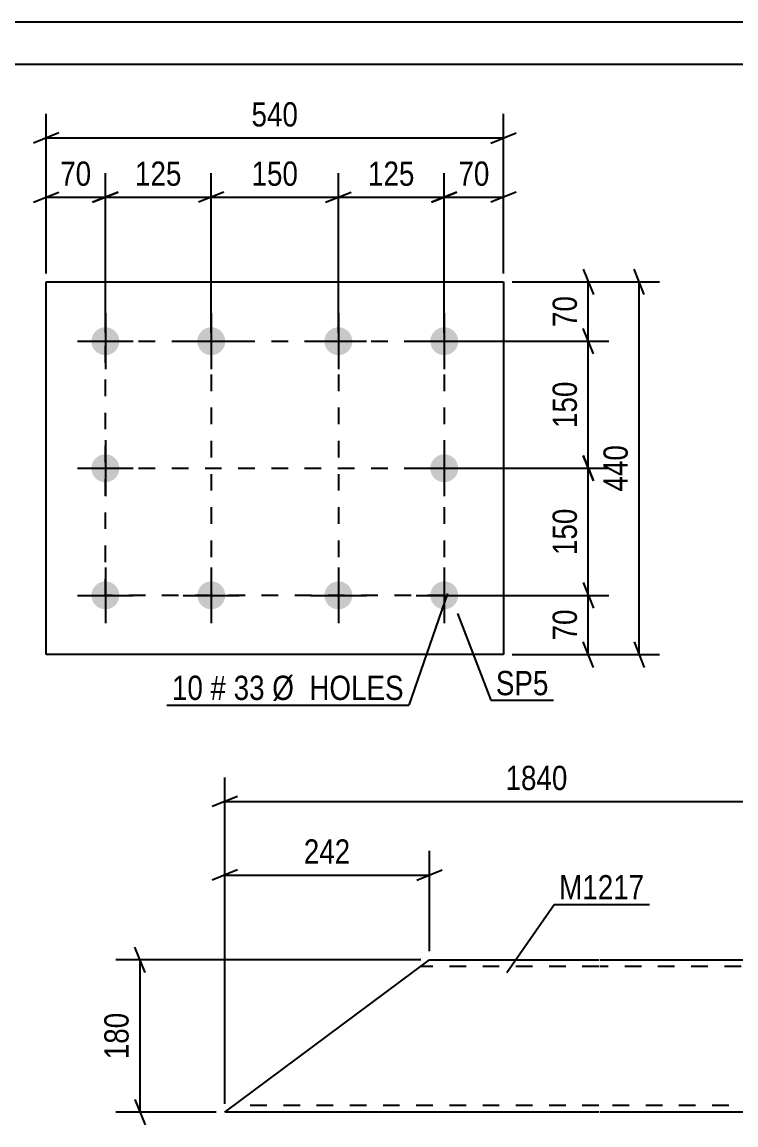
# Model space of a CAD drawing. Header units: millimetres. Extents: x 0 to 594, y 0 to 420.
# Drawn here: x 227.7 to 312, y 289.8 to 420 of the extents above; entities that cross this region are included whole.
import ezdxf

# ---------------------------------------------------------------- set-up
doc = ezdxf.new("R2010")
doc.units = ezdxf.units.MM
doc.linetypes.add('DXK_LINE_DOT2', pattern=[3.9198, 1.9599, -1.9599])
doc.styles.add('Arial Narrow', font='ARIALN.TTF', dxfattribs={"height": 0.2})

# ---------------------------------------------------------------- blocks, each defined once
blk = doc.blocks.new('Unknown-348431186-1135')
at = {"color": 5, "linetype": 'Continuous'}
for p, q in [((594, 420), (0, 420)), ((589, 415), (5, 415))]:
    blk.add_line(p, q, dxfattribs=at)
blk = doc.blocks.new('Part-348431186-11108 - 11107')
at = {"color": 2, "linetype": 'Continuous'}
for p, q in [((230.57, 345.32), (230.57, 389.32)), ((230.57, 389.32), (284.57, 389.32)), ((284.57, 389.32), (284.57, 345.32)), ((284.57, 345.32), (230.57, 345.32))]:
    blk.add_line(p, q, dxfattribs=at)
blk = doc.blocks.new('Bolt-348431186-11109 - 11107')
at = {"linetype": 'Continuous'}
for points in [[(237.57, 383.97, -1), (237.57, 380.67, -1)], [(250.07, 383.97, -1), (250.07, 380.67, -1)], [(265.07, 383.97, -1), (265.07, 380.67, -1)], [(277.57, 383.97, -1), (277.57, 380.67, -1)], [(237.57, 368.97, -1), (237.57, 365.67, -1)], [(277.57, 368.97, -1), (277.57, 365.67, -1)], [(237.57, 353.97, -1), (237.57, 350.67, -1)], [(250.07, 353.97, -1), (250.07, 350.67, -1)], [(265.07, 353.97, -1), (265.07, 350.67, -1)], [(277.57, 353.97, -1), (277.57, 350.67, -1)]]:
    blk.add_hatch(color=1, dxfattribs=at).paths.add_polyline_path(points)
at = {"color": 1, "linetype": 'Continuous'}
for p, q in [((237.57, 385.62), (237.57, 379.02)), ((250.07, 385.62), (250.07, 379.02)), ((265.07, 385.62), (265.07, 379.02)), ((277.57, 385.62), (277.57, 379.02)), ((234.27, 382.32), (240.87, 382.32)), ((246.77, 382.32), (253.37, 382.32)), ((261.77, 382.32), (268.37, 382.32)), ((274.27, 382.32), (280.87, 382.32)), ((237.57, 370.62), (237.57, 364.02)), ((277.57, 370.62), (277.57, 364.02)), ((234.27, 367.32), (240.87, 367.32)), ((274.27, 367.32), (280.87, 367.32)), ((237.57, 355.62), (237.57, 349.02)), ((250.07, 355.62), (250.07, 349.02)), ((265.07, 355.62), (265.07, 349.02)), ((277.57, 355.62), (277.57, 349.02)), ((234.27, 352.32), (240.87, 352.32)), ((246.77, 352.32), (253.37, 352.32)), ((261.77, 352.32), (268.37, 352.32)), ((274.27, 352.32), (280.87, 352.32))]:
    blk.add_line(p, q, dxfattribs=at)
blk = doc.blocks.new('Part-348431186-11267 - 11266')
at = {"color": 2, "linetype": 'Continuous'}
for p, q in [((251.66, 291.3), (275.82, 309.3)), ((275.82, 309.3), (295.82, 309.3)), ((295.92, 309.3), (315.92, 309.3)), ((325.25, 296.77), (315.92, 309.3)), ((325.25, 296.77), (317.91, 291.3)), ((295.82, 291.3), (251.66, 291.3)), ((317.91, 291.3), (295.92, 291.3))]:
    blk.add_line(p, q, dxfattribs=at)
at = {"color": 7, "linetype": 'DXK_LINE_DOT2'}
for p, q in [((295.82, 308.5), (274.74, 308.5)), ((316.51, 308.5), (295.92, 308.5)), ((295.82, 292.1), (252.73, 292.1)), ((318.99, 292.1), (295.92, 292.1))]:
    blk.add_line(p, q, dxfattribs=at)
blk = doc.blocks.new('Rectangle-348431186-16154 - 11107')
at = {"color": 1, "linetype": 'DXK_LINE_DOT2'}
blk.add_lwpolyline([(237.57, 382.32), (277.57, 382.32), (277.57, 352.32), (237.57, 352.32), (237.57, 382.32)], close=True, dxfattribs=at)
blk = doc.blocks.new('Line-348431186-16164 - 11107')
at = {"color": 1, "linetype": 'DXK_LINE_DOT2'}
blk.add_line((237.57, 367.32), (277.57, 367.32), dxfattribs=at)
blk = doc.blocks.new('Line-348431186-16171 - 11107')
at = {"color": 1, "linetype": 'DXK_LINE_DOT2'}
blk.add_line((265.07, 382.32), (265.07, 349.02), dxfattribs=at)
blk = doc.blocks.new('Line-348431186-16175 - 11107')
at = {"color": 1, "linetype": 'DXK_LINE_DOT2'}
blk.add_line((250.07, 382.32), (250.07, 352.32), dxfattribs=at)
blk = doc.blocks.new('StraightDimension-348431186-11650 - 11107')
at = {"color": 7, "linetype": 'Continuous'}
for p, q in [((277.57, 383.32), (277.57, 402.17)), ((284.57, 390.32), (284.57, 402.17)), ((276.07, 398.72), (279.07, 399.92)), ((286.07, 399.92), (283.07, 398.72)), ((277.57, 399.32), (284.57, 399.32))]:
    blk.add_line(p, q, dxfattribs=at)
at = {"color": 0}
blk.add_wipeout([(283.49, 400.07), (283.49, 404.27), (278.64, 404.27), (278.64, 400.07)], dxfattribs=at)
at = {"color": 3, "style": 'Arial Narrow'}
blk.add_text('70', height=2.863, dxfattribs=at).set_placement((279.24, 400.67))
blk = doc.blocks.new('StraightDimension-348431186-11646 - 11107')
at = {"color": 7, "linetype": 'Continuous'}
for p, q in [((301.17, 387.82), (299.97, 390.82)), ((285.57, 389.32), (302.97, 389.32)), ((300.57, 345.32), (300.57, 389.32)), ((299.97, 346.82), (301.17, 343.82)), ((285.57, 345.32), (302.97, 345.32))]:
    blk.add_line(p, q, dxfattribs=at)
at = {"color": 0}
blk.add_wipeout([(299.82, 370.67), (295.62, 370.67), (295.62, 363.98), (299.82, 363.98)], dxfattribs=at)
at = {"color": 3, "style": 'Arial Narrow'}
blk.add_text('440', height=2.863, rotation=90.0002, dxfattribs=at).set_placement((299.22, 364.58))
blk = doc.blocks.new('StraightDimension-348431186-11630 - 11107')
at = {"color": 7, "linetype": 'Continuous'}
for p, q in [((293.97, 390.82), (295.17, 387.82)), ((285.57, 389.32), (296.97, 389.32)), ((294.57, 382.32), (294.57, 389.32)), ((295.17, 380.82), (293.97, 383.82)), ((278.57, 382.32), (296.97, 382.32))]:
    blk.add_line(p, q, dxfattribs=at)
at = {"color": 0}
blk.add_wipeout([(293.82, 388.25), (289.62, 388.25), (289.62, 383.4), (293.82, 383.4)], dxfattribs=at)
at = {"color": 3, "style": 'Arial Narrow'}
blk.add_text('70', height=2.863, rotation=90.0002, dxfattribs=at).set_placement((293.22, 384))
blk = doc.blocks.new('StraightDimension-348431186-11631 - 11107')
at = {"color": 7, "linetype": 'Continuous'}
for p, q in [((295.17, 380.82), (293.97, 383.82)), ((278.57, 382.32), (296.97, 382.32)), ((294.57, 367.32), (294.57, 382.32)), ((293.97, 368.82), (295.17, 365.82)), ((278.57, 367.32), (296.97, 367.32))]:
    blk.add_line(p, q, dxfattribs=at)
at = {"color": 0}
blk.add_wipeout([(293.82, 378.17), (289.62, 378.17), (289.62, 371.48), (293.82, 371.48)], dxfattribs=at)
at = {"color": 3, "style": 'Arial Narrow'}
blk.add_text('150', height=2.863, rotation=90.0002, dxfattribs=at).set_placement((293.22, 372.08))
blk = doc.blocks.new('StraightDimension-348431186-11632 - 11107')
at = {"color": 7, "linetype": 'Continuous'}
for p, q in [((295.17, 365.82), (293.97, 368.82)), ((278.57, 367.32), (296.97, 367.32)), ((294.57, 352.32), (294.57, 367.32)), ((293.97, 353.82), (295.17, 350.82)), ((278.57, 352.32), (296.97, 352.32))]:
    blk.add_line(p, q, dxfattribs=at)
at = {"color": 0}
blk.add_wipeout([(293.82, 363.17), (289.62, 363.17), (289.62, 356.48), (293.82, 356.48)], dxfattribs=at)
at = {"color": 3, "style": 'Arial Narrow'}
blk.add_text('150', height=2.863, rotation=90.0002, dxfattribs=at).set_placement((293.22, 357.08))
blk = doc.blocks.new('StraightDimension-348431186-11633 - 11107')
at = {"color": 7, "linetype": 'Continuous'}
for p, q in [((293.97, 353.82), (295.17, 350.82)), ((278.57, 352.32), (296.97, 352.32)), ((294.57, 345.32), (294.57, 352.32)), ((295.17, 343.82), (293.97, 346.82)), ((285.57, 345.32), (296.97, 345.32))]:
    blk.add_line(p, q, dxfattribs=at)
at = {"color": 0}
blk.add_wipeout([(293.82, 351.25), (289.62, 351.25), (289.62, 346.4), (293.82, 346.4)], dxfattribs=at)
at = {"color": 3, "style": 'Arial Narrow'}
blk.add_text('70', height=2.863, rotation=90.0002, dxfattribs=at).set_placement((293.22, 347))
blk = doc.blocks.new('StraightDimension-348431186-11651 - 11107')
at = {"color": 7, "linetype": 'Continuous'}
for p, q in [((265.07, 383.32), (265.07, 402.17)), ((277.57, 383.32), (277.57, 402.17)), ((263.57, 398.72), (266.57, 399.92)), ((279.07, 399.92), (276.07, 398.72)), ((265.07, 399.32), (277.57, 399.32))]:
    blk.add_line(p, q, dxfattribs=at)
at = {"color": 0}
blk.add_wipeout([(274.66, 400.07), (274.66, 404.27), (267.97, 404.27), (267.97, 400.07)], dxfattribs=at)
at = {"color": 3, "style": 'Arial Narrow'}
blk.add_text('125', height=2.863, dxfattribs=at).set_placement((268.57, 400.67))
blk = doc.blocks.new('StraightDimension-348431186-11652 - 11107')
at = {"color": 7, "linetype": 'Continuous'}
for p, q in [((250.07, 383.32), (250.07, 402.17)), ((265.07, 383.32), (265.07, 402.17)), ((251.57, 399.92), (248.57, 398.72)), ((263.57, 398.72), (266.57, 399.92)), ((250.07, 399.32), (265.07, 399.32))]:
    blk.add_line(p, q, dxfattribs=at)
at = {"color": 0}
blk.add_wipeout([(260.91, 400.07), (260.91, 404.27), (254.22, 404.27), (254.22, 400.07)], dxfattribs=at)
at = {"color": 3, "style": 'Arial Narrow'}
blk.add_text('150', height=2.863, dxfattribs=at).set_placement((254.82, 400.67))
blk = doc.blocks.new('StraightDimension-348431186-11653 - 11107')
at = {"color": 7, "linetype": 'Continuous'}
for p, q in [((237.57, 383.32), (237.57, 402.17)), ((250.07, 383.32), (250.07, 402.17)), ((236.07, 398.72), (239.07, 399.92)), ((251.57, 399.92), (248.57, 398.72)), ((237.57, 399.32), (250.07, 399.32))]:
    blk.add_line(p, q, dxfattribs=at)
at = {"color": 0}
blk.add_wipeout([(247.16, 400.07), (247.16, 404.27), (240.47, 404.27), (240.47, 400.07)], dxfattribs=at)
at = {"color": 3, "style": 'Arial Narrow'}
blk.add_text('125', height=2.863, dxfattribs=at).set_placement((241.07, 400.67))
blk = doc.blocks.new('StraightDimension-348431186-11654 - 11107')
at = {"color": 7, "linetype": 'Continuous'}
for p, q in [((230.57, 390.32), (230.57, 402.17)), ((237.57, 383.32), (237.57, 402.17)), ((229.07, 398.72), (232.07, 399.92)), ((239.07, 399.92), (236.07, 398.72)), ((230.57, 399.32), (237.57, 399.32))]:
    blk.add_line(p, q, dxfattribs=at)
at = {"color": 0}
blk.add_wipeout([(236.49, 400.07), (236.49, 404.27), (231.64, 404.27), (231.64, 400.07)], dxfattribs=at)
at = {"color": 3, "style": 'Arial Narrow'}
blk.add_text('70', height=2.863, dxfattribs=at).set_placement((232.24, 400.67))
blk = doc.blocks.new('StraightDimension-348431186-11670 - 11107')
at = {"color": 7, "linetype": 'Continuous'}
for p, q in [((230.57, 390.32), (230.57, 409.17)), ((284.57, 390.32), (284.57, 409.17)), ((232.07, 406.92), (229.07, 405.72)), ((230.57, 406.32), (284.57, 406.32)), ((283.07, 405.72), (286.07, 406.92))]:
    blk.add_line(p, q, dxfattribs=at)
at = {"color": 0}
blk.add_wipeout([(260.91, 407.07), (260.91, 411.27), (254.22, 411.27), (254.22, 407.07)], dxfattribs=at)
at = {"color": 3, "style": 'Arial Narrow'}
blk.add_text('540', height=2.863, dxfattribs=at).set_placement((254.82, 407.67))
blk = doc.blocks.new('StraightDimension-348431186-11999 - 11266')
at = {"color": 7, "linetype": 'Continuous'}
for p, q in [((242.26, 307.8), (241.06, 310.8)), ((274.82, 309.3), (238.81, 309.3)), ((241.66, 291.3), (241.66, 309.3)), ((241.06, 292.8), (242.26, 289.8)), ((250.66, 291.3), (238.81, 291.3))]:
    blk.add_line(p, q, dxfattribs=at)
at = {"color": 0}
blk.add_wipeout([(240.91, 303.64), (236.71, 303.64), (236.71, 296.96), (240.91, 296.96)], dxfattribs=at)
at = {"color": 3, "style": 'Arial Narrow'}
blk.add_text('180', height=2.863, rotation=90.0002, dxfattribs=at).set_placement((240.31, 297.56))
blk = doc.blocks.new('StraightDimension-348431186-11983 - 11266')
at = {"color": 7, "linetype": 'Continuous'}
for p, q in [((251.66, 292.3), (251.66, 322.15)), ((275.82, 310.3), (275.82, 322.15)), ((253.16, 319.9), (250.16, 318.7)), ((251.66, 319.3), (275.82, 319.3)), ((274.32, 318.7), (277.32, 319.9))]:
    blk.add_line(p, q, dxfattribs=at)
at = {"color": 0}
blk.add_wipeout([(267.08, 320.05), (267.08, 324.25), (260.39, 324.25), (260.39, 320.05)], dxfattribs=at)
at = {"color": 3, "style": 'Arial Narrow'}
blk.add_text('242', height=2.863, dxfattribs=at).set_placement((260.99, 320.65))
blk = doc.blocks.new('StraightDimension-348431186-12005 - 11266')
at = {"color": 7, "linetype": 'Continuous'}
for p, q in [((251.66, 292.3), (251.66, 330.83)), ((325.25, 297.77), (325.25, 330.83)), ((253.16, 328.58), (250.16, 327.38)), ((323.75, 327.38), (326.75, 328.58)), ((251.66, 327.98), (325.25, 327.98))]:
    blk.add_line(p, q, dxfattribs=at)
at = {"color": 0}
blk.add_wipeout([(292.71, 328.73), (292.71, 332.93), (284.2, 332.93), (284.2, 328.73)], dxfattribs=at)
at = {"color": 3, "style": 'Arial Narrow'}
blk.add_text('1840', height=2.863, dxfattribs=at).set_placement((284.8, 329.33))
blk = doc.blocks.new('Mark-348431186-12283 - 11107')
at = {"color": 0}
for points in [[(249.08, 339.97), (249.08, 342.97), (245.43, 342.97), (245.43, 339.97)], [(251.81, 339.97), (251.81, 342.97), (249.98, 342.97), (249.98, 339.97)], [(256.37, 339.97), (256.37, 342.97), (252.71, 342.97), (252.71, 339.97)], [(272.8, 339.97), (272.8, 342.97), (257.27, 342.97), (257.27, 339.97)]]:
    blk.add_wipeout(points, dxfattribs=at)
for points in [[(249.08, 339.97), (249.08, 342.97), (245.43, 342.97), (245.43, 339.97)], [(251.81, 339.97), (251.81, 342.97), (249.98, 342.97), (249.98, 339.97)], [(256.37, 339.97), (256.37, 342.97), (252.71, 342.97), (252.71, 339.97)], [(272.8, 339.97), (272.8, 342.97), (257.27, 342.97), (257.27, 339.97)]]:
    blk.add_wipeout(points, dxfattribs=at)
at = {"color": 7, "linetype": 'Continuous'}
for p in [(277.96, 352.52), (244.83, 339.37)]:
    blk.add_line(p, (273.4, 339.37), dxfattribs=at)
at = {"color": 3, "style": 'Arial Narrow'}
for s, height, p in [('10', 2.863, (245.43, 339.97)), ('#', 2.86, (249.98, 339.97)), ('33', 2.863, (252.71, 339.97)), ('Ø  HOLES', 2.863, (257.27, 339.97))]:
    blk.add_text(s, height=height, dxfattribs=at).set_placement(p)
blk = doc.blocks.new('Mark-348431186-12280 - 11107')
at = {"color": 0}
blk.add_wipeout([(289.87, 340.53), (289.87, 343.53), (283.66, 343.53), (283.66, 340.53)], dxfattribs=at)
blk.add_wipeout([(289.87, 340.53), (289.87, 343.53), (283.66, 343.53), (283.66, 340.53)], dxfattribs=at)
at = {"color": 30, "linetype": 'Continuous'}
for p, q in [((279.11, 350.17), (283.06, 339.93)), ((283.06, 339.93), (290.47, 339.93))]:
    blk.add_line(p, q, dxfattribs=at)
at = {"color": 3, "style": 'Arial Narrow'}
blk.add_text('SP5', height=2.863, dxfattribs=at).set_placement((283.66, 340.53))
blk = doc.blocks.new('Mark-348431186-12322 - 11266')
at = {"color": 0}
blk.add_wipeout([(301.18, 316.43), (301.18, 319.43), (291.13, 319.43), (291.13, 316.43)], dxfattribs=at)
blk.add_wipeout([(301.18, 316.43), (301.18, 319.43), (291.13, 319.43), (291.13, 316.43)], dxfattribs=at)
at = {"color": 30, "linetype": 'Continuous'}
for p, q in [((284.96, 307.8), (290.53, 315.83)), ((290.53, 315.83), (301.78, 315.83))]:
    blk.add_line(p, q, dxfattribs=at)
at = {"color": 3, "style": 'Arial Narrow'}
blk.add_text('M1217', height=2.863, dxfattribs=at).set_placement((291.13, 316.43))

msp = doc.modelspace()

# ---------------------------------------------------------------- block references
for name in ['Unknown-348431186-1135', 'Part-348431186-11108 - 11107', 'Bolt-348431186-11109 - 11107', 'Rectangle-348431186-16154 - 11107', 'Line-348431186-16175 - 11107', 'Line-348431186-16171 - 11107', 'Line-348431186-16164 - 11107', 'Part-348431186-11267 - 11266']:
    msp.add_blockref(name, (0, 0))

# ---------------------------------------------------------------- next in the draw order: block references
for name in ['StraightDimension-348431186-11650 - 11107', 'StraightDimension-348431186-11999 - 11266']:
    msp.add_blockref(name, (0, 0))

# ---------------------------------------------------------------- next in the draw order: block references
for name in ['StraightDimension-348431186-11646 - 11107', 'StraightDimension-348431186-11983 - 11266']:
    msp.add_blockref(name, (0, 0))

# ---------------------------------------------------------------- next in the draw order: block references
for name in ['StraightDimension-348431186-11630 - 11107', 'StraightDimension-348431186-12005 - 11266']:
    msp.add_blockref(name, (0, 0))

# ---------------------------------------------------------------- next in the draw order: block references
for name in ['StraightDimension-348431186-11631 - 11107', 'Mark-348431186-12322 - 11266']:
    msp.add_blockref(name, (0, 0))

# ---------------------------------------------------------------- next in the draw order: block references
for name in ['StraightDimension-348431186-11651 - 11107', 'StraightDimension-348431186-11632 - 11107']:
    msp.add_blockref(name, (0, 0))

# ---------------------------------------------------------------- next in the draw order: block references
for name in ['StraightDimension-348431186-11652 - 11107', 'StraightDimension-348431186-11633 - 11107']:
    msp.add_blockref(name, (0, 0))

# ---------------------------------------------------------------- next in the draw order: block references
for name in ['StraightDimension-348431186-11653 - 11107', 'Mark-348431186-12283 - 11107', 'Mark-348431186-12280 - 11107']:
    msp.add_blockref(name, (0, 0))

# ---------------------------------------------------------------- next in the draw order: block references
msp.add_blockref('StraightDimension-348431186-11654 - 11107', (0, 0))

# ---------------------------------------------------------------- next in the draw order: block references
msp.add_blockref('StraightDimension-348431186-11670 - 11107', (0, 0))

doc.saveas('drawing.dxf')
